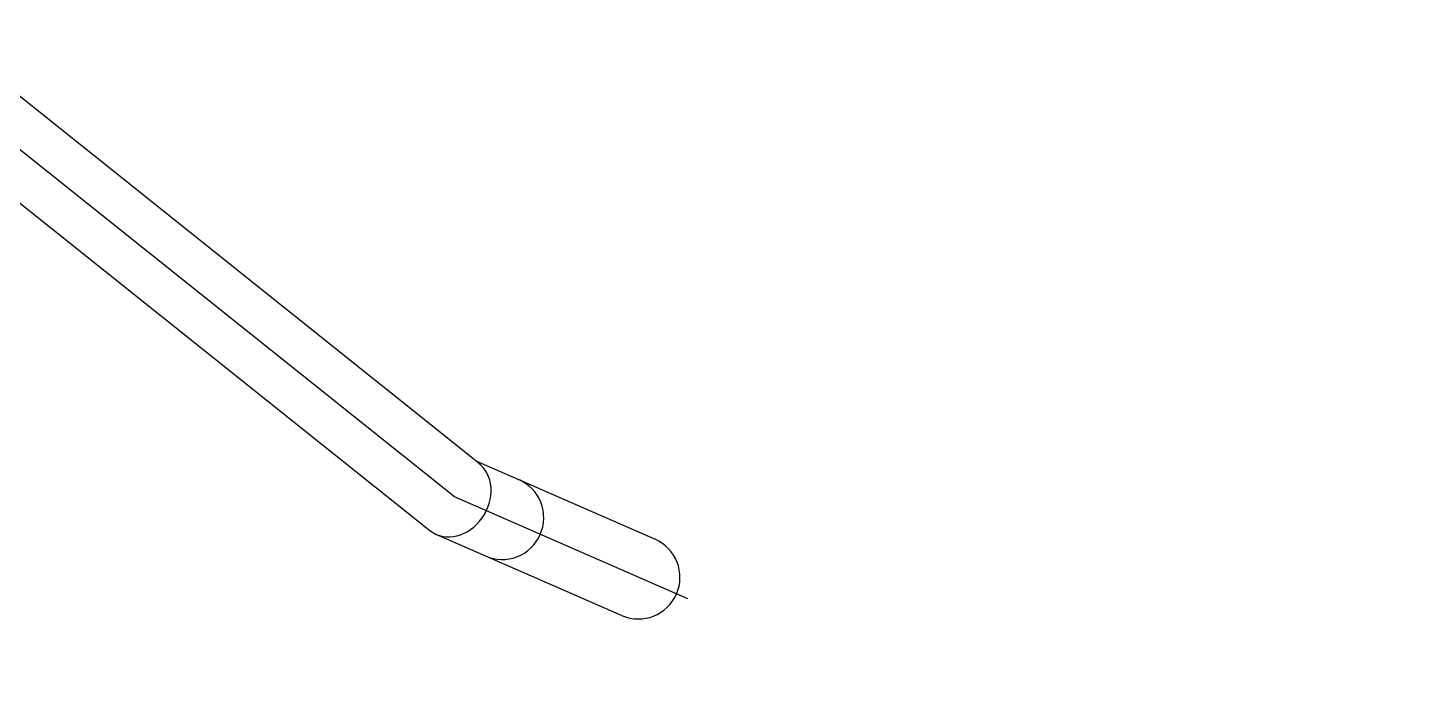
# Model space of a CAD drawing. Header units: millimetres. Extents: x 1145859089 to 1147511753, y -1047484727 to -1047247487.
# Drawn here: x 1146005448 to 1146006017, y -1047431753 to -1047431487 of the extents above; entities that cross this region are included whole.
import ezdxf
from ezdxf.xclip import XClip

# ---------------------------------------------------------------- set-up
doc = ezdxf.new("R2010")
doc.units = ezdxf.units.MM
doc.header["$LTSCALE"] = 100
doc.header["$MEASUREMENT"] = 0
doc.header["$XCLIPFRAME"] = 2
doc.linetypes.add('단지배치도$0$CENTER', pattern=[31, 30, -0.5, 0, -0.5])
doc.layers.get('0').update_dxf_attribs({"linetype": 'CONTINUOUS'})
doc.layers.add('XREF', color=135, linetype='CONTINUOUS')
doc.layers.add('단지배치도$0$W240910', color=135, linetype='CONTINUOUS')

# ---------------------------------------------------------------- blocks, each defined once
blk = doc.blocks.new('단지배치도$0$zw$9902')
at = {"layer": '단지배치도$0$W240910', "linetype": 'ByBlock', "ltscale": 20}
for p, q in [((67491.63, -60295.52), (67208.88, -60069.62)), ((67187.67, -60096.19), (67471.46, -60322.92)), ((67563.52, -60326.52), (67490.4, -60294.54)), ((67471.46, -60322.93), (67474.11, -60324.52)), ((67549.9, -60357.67), (67474.11, -60324.52))]:
    blk.add_line(p, q, dxfattribs=at)
at = {"layer": '단지배치도$0$W240910', "linetype": '단지배치도$0$CENTER'}
for p, q in [((67481.54, -60309.22), (67198.27, -60082.9)), ((67576.87, -60350.91), (67481.54, -60309.22))]:
    blk.add_line(p, q, dxfattribs=at)
at = {"layer": '단지배치도$0$W240910'}
blk.add_arc((56404.25, -57219.78, 0), 12756.72, 322.50733, 9.110085, dxfattribs=at)
at = {"layer": '단지배치도$0$W240910', "linetype": 'ByBlock', "ltscale": 20}
blk.add_arc((67556.71, -60342.09), 17, 246.3767, 66.3767, dxfattribs=at)
for points, start_tangent, end_tangent in [([(67494.6, -60314.93), (67495.97, -60302.22), (67491.6, -60295.57)], (0.436524, 0.899693), (-0.768561, 0.639777)), ([(67516.63, -60324.57), (67516.87, -60311.37), (67508.11, -60302.28)], (0.400722, 0.9162), (-0.9162, 0.400722)), ([(67485.32, -60324.18), (67494.6, -60314.93)], (0.91586, 0.401497), (0.436524, 0.899693)), ([(67474.11, -60324.52), (67485.32, -60324.18)], (0.912681, -0.408674), (0.91586, 0.401497)), ([(67494.48, -60333.43), (67507.11, -60333.7), (67516.63, -60324.57)], (0.9162, -0.400722), (0.400722, 0.9162))]:
    blk.add_spline(points, degree=3, dxfattribs=dict(at, start_tangent=start_tangent, end_tangent=end_tangent))
blk = doc.blocks.new('단지배치도')
blk.add_blockref('단지배치도$0$zw$9902', (141034.19, 142437.16))

msp = doc.modelspace()

# ---------------------------------------------------------------- block references
at = {"layer": 'XREF'}
ref = msp.add_blockref('단지배치도', (1145797106.633357, -1047513806.462535), dxfattribs=at)
XClip(ref).set_block_clipping_path([(72982.4064819524, 34919.7593965302), (360382.4067475507, 255319.7593436702)])

doc.saveas('drawing.dxf')
